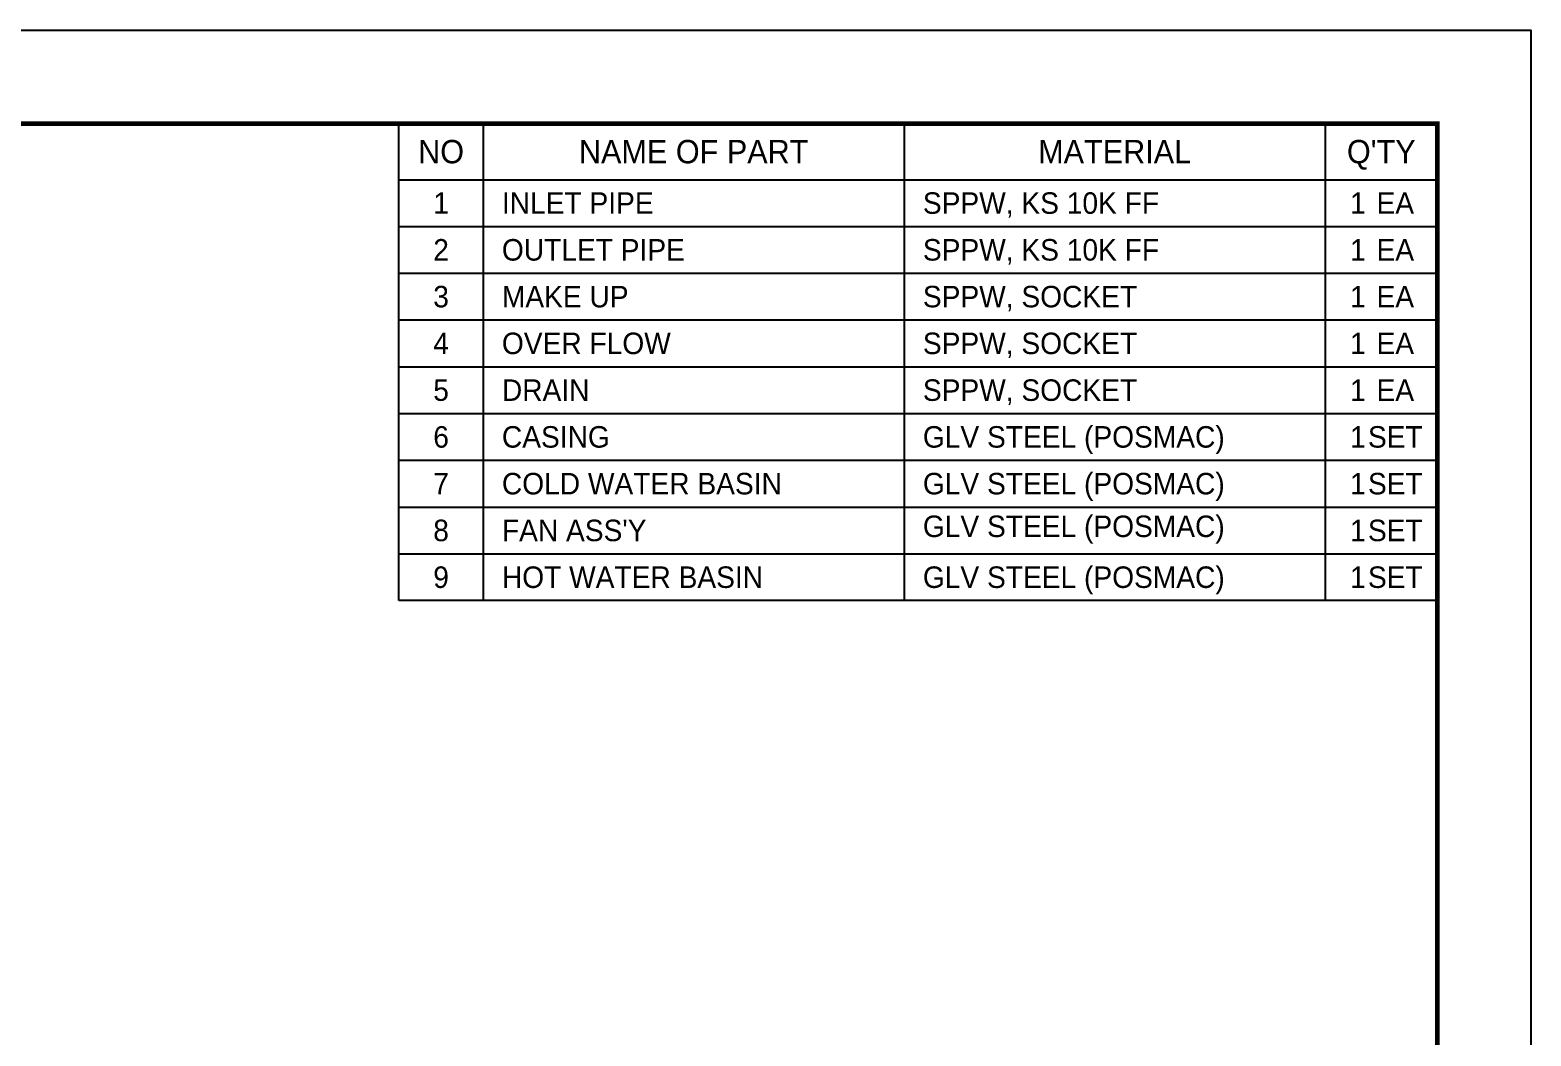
# Model space of a CAD drawing. Header units: millimetres. Extents: x 87724 to 117132, y 70018 to 90813.
# Drawn here: x 105901 to 117132, y 83284 to 90813 of the extents above; entities that cross this region are included whole.
import ezdxf
from ezdxf.enums import TextEntityAlignment as Align

# ---------------------------------------------------------------- set-up
doc = ezdxf.new("R2010")
doc.units = ezdxf.units.MM
for name, color, linetype in [('냉각탑_box', 1, 'Continuous'), ('냉각탑_form', 1, 'Continuous'), ('냉각탑_text', 3, 'Continuous')]:
    doc.layers.add(name, color=color, linetype=linetype)
doc.styles.add('돋움', font='Dotum.ttf')

msp = doc.modelspace()

# ---------------------------------------------------------------- linework, layer by layer
at = {"layer": 'Defpoints'}
msp.add_lwpolyline([(87724.4, 90813.3), (117131.6, 90813.3), (117131.6, 70018.2), (87724.4, 70018.2)], close=True, dxfattribs=at)
at = {"layer": '냉각탑_box'}
for p, q in [((109291.5, 90113.1), (109291.5, 86543.1)), ((112441.5, 90113.1), (112441.5, 86543.1)), ((115591.5, 90113.1), (115591.5, 86543.1)), ((108661.5, 89693.1), (116431.5, 89693.1)), ((108661.5, 89343.1), (116431.5, 89343.1)), ((108661.5, 88993.1), (116431.5, 88993.1)), ((108661.5, 88643.1), (116431.5, 88643.1)), ((108661.5, 88293.1), (116431.5, 88293.1)), ((108661.5, 87943.1), (116431.5, 87943.1)), ((108661.5, 87593.1), (116431.5, 87593.1)), ((108661.5, 87243.1), (116431.5, 87243.1)), ((108661.5, 86893.1), (116431.5, 86893.1))]:
    msp.add_line(p, q, dxfattribs=at)
msp.add_lwpolyline([(108661.5, 86543.1), (108661.5, 90113.1), (116431.5, 90113.1), (116431.5, 86543.1)], close=True, dxfattribs=at)
at = {"layer": '냉각탑_form', "const_width": 35}
msp.add_lwpolyline([(88424.6, 90113.1), (88424.6, 70718.4), (116431.5, 70718.4), (116431.5, 90113.1)], close=True, dxfattribs=at)

# ---------------------------------------------------------------- texts
at = {"layer": '냉각탑_text', "style": '돋움'}
for s, height, p in [('NO', 175, (108976.5, 89903.1)), ('NAME OF PART', 175, (110866.5, 89903.1)), ('MATERIAL', 175, (114016.5, 89903.1)), ("Q'TY", 175, (116011.5, 89903.1)), ('1', 161, (108976.5, 89518.1)), ('1', 161, (115836.5, 89518.1)), ('EA', 161, (116116.5, 89518.1)), ('2', 161, (108976.5, 89168.1)), ('1', 161, (115836.5, 89168.1)), ('EA', 161, (116116.5, 89168.1)), ('3', 161, (108976.5, 88818.1)), ('1', 161, (115836.5, 88818.1)), ('EA', 161, (116116.5, 88818.1)), ('4', 161, (108976.5, 88468.1)), ('1', 161, (115836.5, 88468.1)), ('EA', 161, (116116.5, 88468.1)), ('5', 161, (108976.5, 88118.1)), ('1', 161, (115836.5, 88118.1)), ('EA', 161, (116116.5, 88118.1)), ('6', 161, (108976.5, 87768.1)), ('1', 161, (115836.5, 87768.1)), ('SET', 161, (116116.5, 87768.1)), ('7', 161, (108976.5, 87418.1)), ('1', 161, (115836.5, 87418.1)), ('SET', 161, (116116.5, 87418.1)), ('8', 161, (108976.5, 87068.1)), ('1', 161, (115836.5, 87068.1)), ('SET', 161, (116116.5, 87068.1)), ('9', 161, (108976.5, 86718.1)), ('1', 161, (115836.5, 86718.1)), ('SET', 161, (116116.5, 86718.1))]:
    msp.add_text(s, height=height, dxfattribs=at).set_placement(p, align=Align.MIDDLE_CENTER)
for s, p in [('INLET PIPE', (109431.5, 89518.1)), ('SPPW, KS 10K FF', (112581.5, 89518.1)), ('OUTLET PIPE', (109431.5, 89168.1)), ('SPPW, KS 10K FF', (112581.5, 89168.1)), ('MAKE UP', (109431.5, 88818.1)), ('SPPW, SOCKET', (112581.5, 88818.1)), ('OVER FLOW', (109431.5, 88468.1)), ('SPPW, SOCKET', (112581.5, 88468.1)), ('DRAIN', (109431.5, 88118.1)), ('SPPW, SOCKET', (112581.5, 88118.1)), ('CASING', (109431.5, 87768.1)), ('GLV STEEL (POSMAC)', (112581.5, 87768.1)), ('COLD WATER BASIN', (109431.5, 87418.1)), ('GLV STEEL (POSMAC)', (112581.5, 87418.1)), ('GLV STEEL (POSMAC)', (112581.5, 87098.9)), ("FAN ASS'Y", (109431.5, 87068.1)), ('HOT WATER BASIN', (109431.5, 86718.1)), ('GLV STEEL (POSMAC)', (112581.5, 86718.1))]:
    msp.add_text(s, height=161, dxfattribs=at).set_placement(p, align=Align.MIDDLE_LEFT)

doc.saveas('drawing.dxf')
